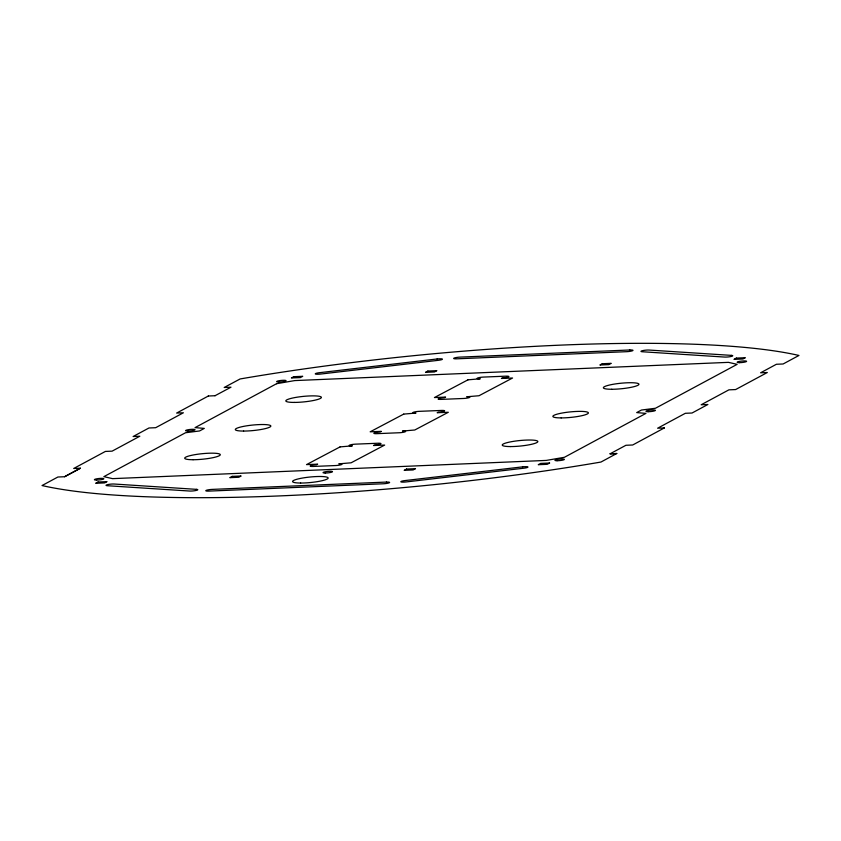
<?xml version="1.0" encoding="UTF-8"?>
<svg xmlns="http://www.w3.org/2000/svg" width="841" height="841" viewBox="0 0 841 841"><rect width="100%" height="100%" fill="white"/><g stroke="black" fill="none" stroke-linecap="round" stroke-linejoin="round"><path stroke-width="1.26" d="M610.019 453.804L616.726 453.52L600.958 462.045A421.278 65.177 -5.7 0 1 42.05 485.541L57.892 477.015L64.599 476.731L80.4 468.206L73.693 468.49L105.398 451.428L112.105 451.154L139.827 436.227L133.12 436.511L148.962 427.985L155.669 427.701L183.38 412.784L176.631 413.068L208.368 396.006M64.599 476.731L80.41 468.206M664.327 427.943L632.695 444.994L625.925 445.278L610.093 453.804L616.8 453.52M215.012 395.733L230.981 387.196L224.2 387.48L240.116 378.955A421.278 65.177 -5.7 0 1 798.95 355.459L783.108 363.985L776.401 364.269L760.6 372.794L767.307 372.51L735.623 389.562L728.895 389.846L701.173 404.773L707.88 404.489L692.038 413.015L685.331 413.299L657.62 428.216L664.369 427.932M208.305 396.006L215.075 395.722M427.848 371.06L425.525 372.332L434.471 371.953L436.847 370.671L427.88 371.06M549.583 463.034L547.218 464.316L538.272 464.695L540.658 463.402L549.583 463.034M276.584 383.706L195.059 427.617L204.3 428.405L199.548 430.96L185.556 432.737L103.874 476.647L112.526 478.645L546.251 460.416L564.416 457.294L645.941 413.383L636.7 412.595L641.452 410.03L655.444 408.263L737.126 364.353L728.474 362.355L294.749 380.584L276.584 383.706M98.071 482.009L95.695 483.281L104.641 482.913L107.017 481.63L98.071 482.009M293.782 376.684L291.406 377.966L300.353 377.588L302.728 376.305L293.782 376.684M232.19 476.363L229.814 477.646L238.76 477.267L241.136 475.995L232.19 476.363M406.56 469.047L404.185 470.329L413.12 469.951L415.496 468.668L406.56 469.047M602.272 363.733L599.885 365.005L608.831 364.626L611.207 363.354L602.272 363.733M736.359 358.087L733.983 359.37L742.929 358.991L745.305 357.719L736.359 358.087M340.069 446.897L306.513 464.61L317.656 464.158L316.542 464.747A4.762 0.736 -5.7 0 0 310.466 465.777A4.762 0.736 -5.7 0 0 313.315 466.45L335.601 465.546A4.762 0.736 -5.7 0 0 341.677 464.516A4.762 0.736 -5.7 0 0 338.839 463.843L351.096 462.802L384.663 445.078L373.509 445.53L374.623 444.942A4.762 0.736 -5.7 0 0 380.7 443.911A4.762 0.736 -5.7 0 0 377.861 443.239L355.564 444.143A4.762 0.736 -5.7 0 0 349.488 445.173A4.762 0.736 -5.7 0 0 352.326 445.846L340.069 446.897M467.985 379.827L434.429 397.551L445.572 397.089L444.458 397.677A4.762 0.736 -5.7 0 0 438.382 398.718A4.762 0.736 -5.7 0 0 441.22 399.391L463.517 398.476A4.762 0.736 -5.7 0 0 469.593 397.446A4.762 0.736 -5.7 0 0 466.755 396.773L479.013 395.733L512.568 378.008L501.425 378.461L502.54 377.872A4.762 0.736 -5.7 0 0 508.616 376.842A4.762 0.736 -5.7 0 0 505.767 376.169L483.48 377.073A4.762 0.736 -5.7 0 0 477.404 378.114A4.762 0.736 -5.7 0 0 480.243 378.786L467.985 379.827M403.733 414.098L370.166 431.811L381.32 431.359L380.206 431.948A4.762 0.736 -5.7 0 0 374.129 432.989A4.762 0.736 -5.7 0 0 376.968 433.662L399.265 432.747A4.762 0.736 -5.7 0 0 405.341 431.717A4.762 0.736 -5.7 0 0 402.503 431.044L414.76 430.003L448.316 412.279L437.173 412.731L438.277 412.143A4.762 0.736 -5.7 0 0 444.353 411.112A4.762 0.736 -5.7 0 0 441.514 410.44L419.217 411.344A4.762 0.736 -5.7 0 0 413.141 412.384A4.762 0.736 -5.7 0 0 415.99 413.057L403.733 414.098M437.12 358.97L319.433 372.7A4.762 0.736 -5.7 0 0 315.301 373.919A4.762 0.736 -5.7 0 0 320.589 374.056L438.277 360.326A4.762 0.736 -5.7 0 0 442.408 359.096A4.762 0.736 -5.7 0 0 437.12 358.97M522.65 466.85L404.963 480.579A4.762 0.736 -5.7 0 0 400.831 481.809A4.762 0.736 -5.7 0 0 406.119 481.935L523.806 468.206A4.762 0.736 -5.7 0 0 527.938 466.986A4.762 0.736 -5.7 0 0 522.65 466.85M629.846 349.982L459.964 357.12A4.762 0.736 -5.7 0 0 453.909 358.161A4.762 0.736 -5.7 0 0 456.789 358.823L626.682 351.685A4.762 0.736 -5.7 0 0 632.737 350.644A4.762 0.736 -5.7 0 0 629.846 349.982M386.461 482.072L212.1 489.399A4.762 0.736 -5.7 0 0 206.045 490.44A4.762 0.736 -5.7 0 0 208.936 491.102L383.296 483.775A4.762 0.736 -5.7 0 0 389.351 482.734A4.762 0.736 -5.7 0 0 386.461 482.072M731.407 355.375L649.126 350.056A4.762 0.736 -5.7 0 0 642.419 350.686A4.762 0.736 -5.7 0 0 642.293 351.748L724.585 357.068A4.762 0.736 -5.7 0 0 731.292 356.437A4.762 0.736 -5.7 0 0 731.407 355.375M196.468 489.346L114.187 484.027A4.762 0.736 -5.7 0 0 107.48 484.658A4.762 0.736 -5.7 0 0 107.354 485.72L189.635 491.039A4.762 0.736 -5.7 0 0 196.342 490.408A4.762 0.736 -5.7 0 0 196.468 489.346M325.162 473.02A4.762 0.736 -5.7 0 0 332.489 471.727A4.762 0.736 -5.7 0 0 325.614 471.696A4.762 0.736 -5.7 0 0 325.162 473.02M278.749 382.024A4.762 0.736 -5.7 0 0 286.077 380.731A4.762 0.736 -5.7 0 0 279.201 380.7A4.762 0.736 -5.7 0 0 278.749 382.024M510.613 446.571A17.871 2.765 -5.7 0 0 537.83 441.662A17.871 2.765 -5.7 0 0 511.717 441.651A17.871 2.765 -5.7 0 0 510.613 446.571M561.168 417.914A17.871 2.765 -5.7 0 0 588.385 413.015A17.871 2.765 -5.7 0 0 562.272 413.005A17.871 2.765 -5.7 0 0 561.168 417.914M611.722 389.267A17.871 2.765 -5.7 0 0 638.939 384.358A17.871 2.765 -5.7 0 0 612.826 384.348A17.871 2.765 -5.7 0 0 611.722 389.267M193.062 459.722A17.871 2.765 -5.7 0 0 220.279 454.813A17.871 2.765 -5.7 0 0 194.166 454.802A17.871 2.765 -5.7 0 0 193.062 459.722M243.617 431.065A17.871 2.765 -5.7 0 0 270.834 426.166A17.871 2.765 -5.7 0 0 244.72 426.156A17.871 2.765 -5.7 0 0 243.617 431.065M294.171 402.418A17.871 2.765 -5.7 0 0 321.388 397.509A17.871 2.765 -5.7 0 0 295.275 397.499A17.871 2.765 -5.7 0 0 294.171 402.418M648.096 411.701A4.762 0.736 -5.7 0 0 655.423 410.408A4.762 0.736 -5.7 0 0 648.548 410.376A4.762 0.736 -5.7 0 0 648.096 411.701M187.711 431.044A4.762 0.736 -5.7 0 0 195.049 429.751A4.762 0.736 -5.7 0 0 188.163 429.719A4.762 0.736 -5.7 0 0 187.711 431.044M300.647 483.039A17.871 2.765 -5.7 0 0 328.137 478.182A17.871 2.765 -5.7 0 0 302.34 478.066A17.871 2.765 -5.7 0 0 300.647 483.039M739.292 362.66A4.762 0.736 -5.7 0 0 746.619 361.367A4.762 0.736 -5.7 0 0 739.744 361.336A4.762 0.736 -5.7 0 0 739.292 362.66M96.526 480.085A4.762 0.736 -5.7 0 0 103.853 478.792A4.762 0.736 -5.7 0 0 96.978 478.76A4.762 0.736 -5.7 0 0 96.526 480.085M557.068 460.721A4.762 0.736 -5.7 0 0 564.395 459.428A4.762 0.736 -5.7 0 0 557.52 459.396A4.762 0.736 -5.7 0 0 557.068 460.721"/></g></svg>
